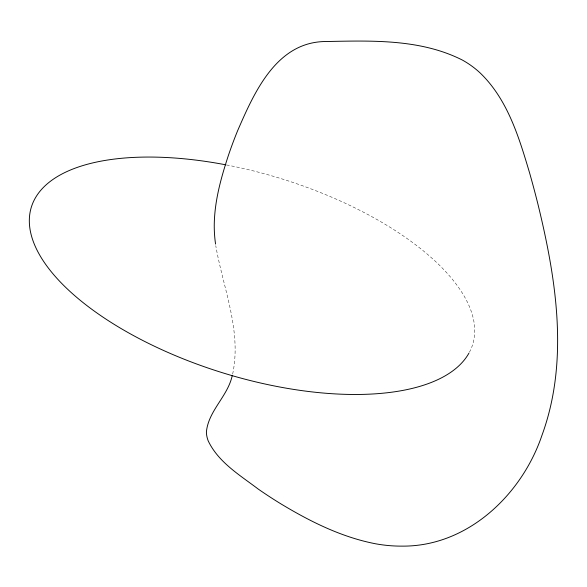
<?xml version="1.0" encoding="UTF-8"?>
<svg xmlns="http://www.w3.org/2000/svg" width="587" height="587" viewBox="0 0 587 587"><rect width="100%" height="100%" fill="white"/><g stroke="black" fill="none" stroke-linecap="round" stroke-linejoin="round"><path stroke-width="0.44" stroke-dasharray="2.94 2.2" d="M232.65 374.08C241.851 330.569 223.031 288.056 215.781 245.711M226.523 164.954A231.102 101.368 17.3 0 1 469.314 352.442"/><path stroke-width="0.88" d="M232.232 375.599C227.822 396.291 208.312 410.775 206.404 432.032A28.638 22.086 38.5 0 0 208.158 440.771C218.298 462.277 239.9 475.154 258.185 489.037A420.908 377.918 33.8 0 0 280.131 503.397C309.826 521.381 341.561 537.288 375.915 543.848A136.338 109.395 32.8 0 0 401.992 546.123C467.472 546.754 521.865 494.775 541.955 435.334C569.258 360.763 556.241 279.236 537.941 204.188A888.476 606.151 53.2 0 0 529.547 172.754C518.967 137.255 507.63 99.386 480.151 72.957A82.716 75.811 41.2 0 0 462.461 60.109C419.646 38.39 369.817 40.73 323.121 41.582C275.597 43.614 253.98 93.12 237.676 130.593A586.648 492.376 10 0 0 228.196 156.047C220.851 178.485 214.438 201.679 214.248 225.452A143.852 123.644 39.7 0 0 215.128 240.831L215.561 244.082M468.918 353.169A231.102 101.368 17.3 0 1 227.022 374.139A231.102 101.368 17.3 0 1 29.328 221.005A231.102 101.368 17.3 0 1 225.738 164.808"/></g></svg>
